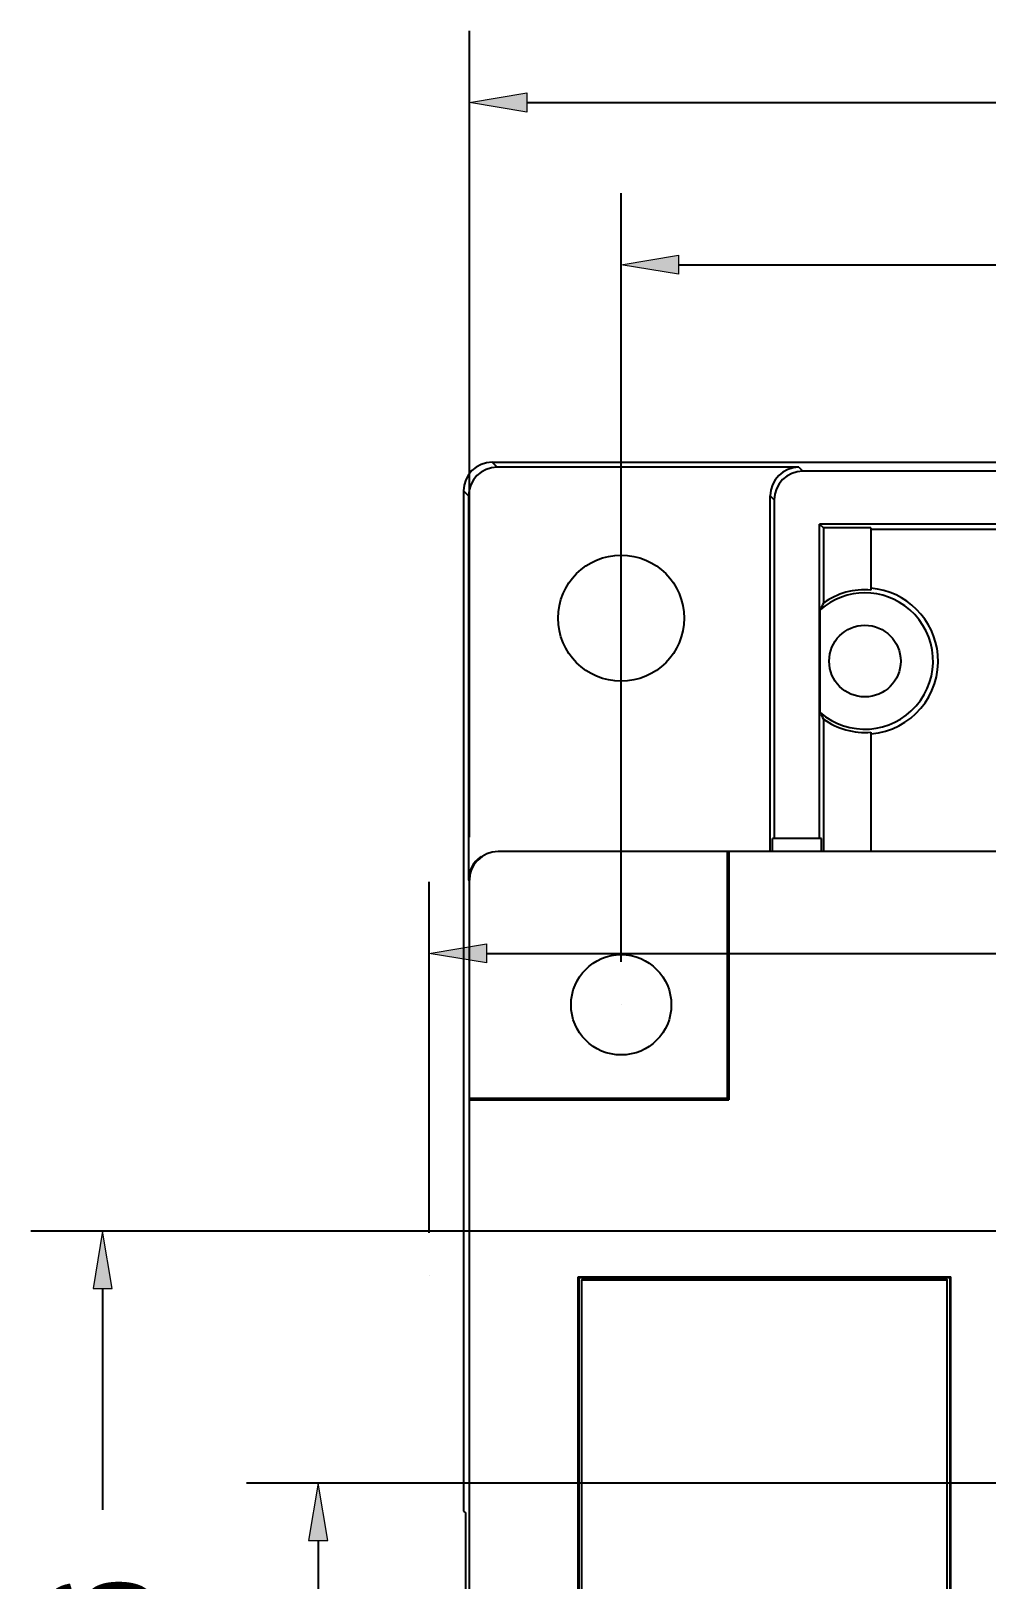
# Model space of a CAD drawing. Header units: inches. Extents: x 0 to 800, y 356 to 444.
# Drawn here: x 512.67 to 519.66, y 410.52 to 421.87 of the extents above; entities that cross this region are included whole.
import ezdxf

# ---------------------------------------------------------------- set-up
doc = ezdxf.new("R2010")
doc.units = ezdxf.units.IN
doc.header["$MEASUREMENT"] = 0

# ---------------------------------------------------------------- blocks, each defined once
blk = doc.blocks.new('block 2254')
at = {"color": 7, "lineweight": 25, "true_color": 0xffffff}
blk.add_lwpolyline([(515.837, 418.499), (515.837, 411.022)], dxfattribs=at)
blk = doc.blocks.new('block 2256')
at = {"color": 7, "lineweight": 25, "true_color": 0xffffff}
blk.add_lwpolyline([(515.853, 403.387), (515.853, 411.006)], dxfattribs=at)
blk = doc.blocks.new('block 2257')
at = {"color": 7, "lineweight": 25, "true_color": 0xffffff}
blk.add_lwpolyline([(515.873, 418.462), (515.873, 415.646)], dxfattribs=at)
blk = doc.blocks.new('block 2259')
at = {"color": 7, "lineweight": 25, "true_color": 0xffffff}
blk.add_lwpolyline([(515.879, 398.496), (515.879, 415.645)], dxfattribs=at)
blk = doc.blocks.new('block 2260')
at = {"color": 7, "lineweight": 25, "true_color": 0xffffff}
blk.add_lwpolyline([(516.677, 401.403), (516.677, 412.738)], dxfattribs=at)
blk = doc.blocks.new('block 2261')
at = {"color": 7, "lineweight": 25, "true_color": 0xffffff}
blk.add_lwpolyline([(516.684, 401.718), (516.684, 412.732)], dxfattribs=at)
blk = doc.blocks.new('block 2262')
at = {"color": 7, "lineweight": 25, "true_color": 0xffffff}
blk.add_lwpolyline([(516.704, 401.571), (516.704, 412.716)], dxfattribs=at)
blk = doc.blocks.new('block 2263')
at = {"color": 7, "lineweight": 25, "true_color": 0xffffff}
blk.add_lwpolyline([(516.887, 412.732), (516.887, 412.722)], dxfattribs=at)
blk = doc.blocks.new('block 2264')
at = {"color": 7, "lineweight": 25, "true_color": 0xffffff}
blk.add_lwpolyline([(516.892, 412.722), (516.892, 412.727)], dxfattribs=at)
blk = doc.blocks.new('block 2268')
at = {"color": 7, "lineweight": 25, "true_color": 0xffffff}
blk.add_lwpolyline([(517.254, 412.727), (517.254, 412.722)], dxfattribs=at)
blk = doc.blocks.new('block 2271')
at = {"color": 7, "lineweight": 25, "true_color": 0xffffff}
blk.add_lwpolyline([(516.704, 412.716), (516.71, 412.722)], dxfattribs=at)
blk = doc.blocks.new('block 2274')
at = {"color": 7, "lineweight": 25, "true_color": 0xffffff}
blk.add_lwpolyline([(517.769, 414.048), (517.769, 415.855)], dxfattribs=at)
blk = doc.blocks.new('block 2275')
at = {"color": 7, "lineweight": 25, "true_color": 0xffffff}
blk.add_lwpolyline([(517.779, 415.855), (517.779, 414.037)], dxfattribs=at)
blk = doc.blocks.new('block 2278')
at = {"color": 7, "lineweight": 25, "true_color": 0xffffff}
blk.add_lwpolyline([(518.083, 415.855), (518.083, 418.462)], dxfattribs=at)
blk = doc.blocks.new('block 2280')
at = {"color": 7, "lineweight": 25, "true_color": 0xffffff}
blk.add_lwpolyline([(518.099, 415.855), (518.099, 415.95)], dxfattribs=at)
blk = doc.blocks.new('block 2281')
at = {"color": 7, "lineweight": 25, "true_color": 0xffffff}
blk.add_lwpolyline([(518.112, 418.433), (518.112, 415.95)], dxfattribs=at)
blk = doc.blocks.new('block 2284')
at = {"color": 7, "lineweight": 25, "true_color": 0xffffff}
blk.add_lwpolyline([(518.444, 415.95), (518.444, 418.255)], dxfattribs=at)
blk = doc.blocks.new('block 2286')
at = {"color": 7, "lineweight": 25, "true_color": 0xffffff}
blk.add_lwpolyline([(518.448, 416.875), (518.448, 417.627)], dxfattribs=at)
blk = doc.blocks.new('block 2288')
at = {"color": 7, "lineweight": 25, "true_color": 0xffffff}
blk.add_lwpolyline([(518.458, 415.855), (518.458, 415.95)], dxfattribs=at)
blk = doc.blocks.new('block 2289')
at = {"color": 7, "lineweight": 25, "true_color": 0xffffff}
blk.add_lwpolyline([(518.472, 418.228), (518.472, 417.676)], dxfattribs=at)
blk = doc.blocks.new('block 2290')
at = {"color": 7, "lineweight": 25, "true_color": 0xffffff}
blk.add_lwpolyline([(518.472, 416.826), (518.472, 415.855)], dxfattribs=at)
blk = doc.blocks.new('block 2293')
at = {"color": 7, "lineweight": 25, "true_color": 0xffffff}
blk.add_lwpolyline([(518.82, 418.228), (518.82, 417.772)], dxfattribs=at)
blk = doc.blocks.new('block 2294')
at = {"color": 7, "lineweight": 25, "true_color": 0xffffff}
blk.add_lwpolyline([(518.82, 416.73), (518.82, 415.855)], dxfattribs=at)
blk = doc.blocks.new('block 2297')
at = {"color": 7, "lineweight": 25, "true_color": 0xffffff}
blk.add_lwpolyline([(518.828, 412.727), (518.828, 412.722)], dxfattribs=at)
blk = doc.blocks.new('block 2302')
at = {"color": 7, "lineweight": 25, "true_color": 0xffffff}
blk.add_lwpolyline([(519.191, 412.727), (519.191, 412.722)], dxfattribs=at)
blk = doc.blocks.new('block 2303')
at = {"color": 7, "lineweight": 25, "true_color": 0xffffff}
blk.add_lwpolyline([(519.195, 412.732), (519.195, 412.722)], dxfattribs=at)
blk = doc.blocks.new('block 2304')
at = {"color": 7, "lineweight": 25, "true_color": 0xffffff}
blk.add_lwpolyline([(519.379, 401.571), (519.379, 412.716)], dxfattribs=at)
blk = doc.blocks.new('block 2305')
at = {"color": 7, "lineweight": 25, "true_color": 0xffffff}
blk.add_lwpolyline([(519.399, 401.718), (519.399, 412.732)], dxfattribs=at)
blk = doc.blocks.new('block 2306')
at = {"color": 7, "lineweight": 25, "true_color": 0xffffff}
blk.add_lwpolyline([(519.405, 401.403), (519.405, 412.738)], dxfattribs=at)
blk = doc.blocks.new('block 2309')
at = {"color": 7, "lineweight": 25, "true_color": 0xffffff}
blk.add_lwpolyline([(519.195, 412.732), (519.191, 412.727)], dxfattribs=at)
blk = doc.blocks.new('block 2310')
at = {"color": 7, "lineweight": 25, "true_color": 0xffffff}
blk.add_lwpolyline([(519.399, 412.732), (519.405, 412.738)], dxfattribs=at)
blk = doc.blocks.new('block 2350')
at = {"color": 7, "lineweight": 25, "true_color": 0xffffff}
blk.add_lwpolyline([(515.837, 411.022), (515.853, 411.006)], dxfattribs=at)
blk = doc.blocks.new('block 2375')
at = {"color": 7, "lineweight": 25, "true_color": 0xffffff}
blk.add_lwpolyline([(516.684, 412.732), (516.677, 412.738)], dxfattribs=at)
blk = doc.blocks.new('block 2376')
at = {"color": 7, "lineweight": 25, "true_color": 0xffffff}
blk.add_lwpolyline([(516.887, 412.732), (516.892, 412.727)], dxfattribs=at)
blk = doc.blocks.new('block 2409')
at = {"color": 7, "lineweight": 25, "true_color": 0xffffff}
blk.add_lwpolyline([(515.877, 415.643), (515.873, 415.646)], dxfattribs=at)
blk = doc.blocks.new('block 2410')
at = {"color": 7, "lineweight": 25, "true_color": 0xffffff}
blk.add_lwpolyline([(517.779, 414.037), (517.769, 414.048)], dxfattribs=at)
blk = doc.blocks.new('block 2431')
at = {"color": 7, "lineweight": 25, "true_color": 0xffffff}
blk.add_lwpolyline([(519.372, 412.722), (519.379, 412.716)], dxfattribs=at)
blk = doc.blocks.new('block 2441')
at = {"color": 7, "lineweight": 25, "true_color": 0xffffff}
blk.add_lwpolyline([(515.837, 418.499), (515.873, 418.462)], dxfattribs=at)
blk = doc.blocks.new('block 2442')
at = {"color": 7, "lineweight": 25, "true_color": 0xffffff}
blk.add_lwpolyline([(516.047, 418.708), (516.083, 418.672)], dxfattribs=at)
blk = doc.blocks.new('block 2446')
at = {"color": 7, "lineweight": 25, "true_color": 0xffffff}
blk.add_lwpolyline([(518.083, 418.462), (518.112, 418.433)], dxfattribs=at)
blk = doc.blocks.new('block 2447')
at = {"color": 7, "lineweight": 25, "true_color": 0xffffff}
blk.add_lwpolyline([(518.444, 418.255), (518.472, 418.228)], dxfattribs=at)
blk = doc.blocks.new('block 2448')
at = {"color": 7, "lineweight": 25, "true_color": 0xffffff}
blk.add_lwpolyline([(518.293, 418.672), (518.322, 418.643)], dxfattribs=at)
blk = doc.blocks.new('block 2511')
at = {"color": 7, "lineweight": 25, "true_color": 0xffffff}
blk.add_lwpolyline([(516.704, 412.716), (519.379, 412.716)], dxfattribs=at)
blk = doc.blocks.new('block 2515')
at = {"color": 7, "lineweight": 25, "true_color": 0xffffff}
blk.add_lwpolyline([(519.372, 412.722), (518.828, 412.722)], dxfattribs=at)
blk = doc.blocks.new('block 2516')
at = {"color": 7, "lineweight": 25, "true_color": 0xffffff}
blk.add_lwpolyline([(517.254, 412.722), (516.71, 412.722)], dxfattribs=at)
blk = doc.blocks.new('block 2517')
at = {"color": 7, "lineweight": 25, "true_color": 0xffffff}
blk.add_lwpolyline([(516.892, 412.727), (519.191, 412.727)], dxfattribs=at)
blk = doc.blocks.new('block 2521')
at = {"color": 7, "lineweight": 25, "true_color": 0xffffff}
blk.add_lwpolyline([(519.399, 412.732), (519.195, 412.732)], dxfattribs=at)
blk = doc.blocks.new('block 2522')
at = {"color": 7, "lineweight": 25, "true_color": 0xffffff}
blk.add_lwpolyline([(516.887, 412.732), (516.684, 412.732)], dxfattribs=at)
blk = doc.blocks.new('block 2523')
at = {"color": 7, "lineweight": 25, "true_color": 0xffffff}
blk.add_lwpolyline([(516.677, 412.738), (519.405, 412.738)], dxfattribs=at)
blk = doc.blocks.new('block 2544')
at = {"color": 7, "lineweight": 25, "true_color": 0xffffff}
blk.add_lwpolyline([(515.879, 414.037), (517.779, 414.037)], dxfattribs=at)
blk = doc.blocks.new('block 2546')
at = {"color": 7, "lineweight": 25, "true_color": 0xffffff}
blk.add_lwpolyline([(515.879, 414.048), (517.769, 414.048)], dxfattribs=at)
blk = doc.blocks.new('block 2560')
at = {"color": 7, "lineweight": 25, "true_color": 0xffffff}
blk.add_lwpolyline([(548.121, 415.855), (516.089, 415.855)], dxfattribs=at)
blk = doc.blocks.new('block 2562')
at = {"color": 7, "lineweight": 25, "true_color": 0xffffff}
blk.add_lwpolyline([(518.458, 415.95), (518.099, 415.95)], dxfattribs=at)
blk = doc.blocks.new('block 2577')
at = {"color": 7, "lineweight": 25, "true_color": 0xffffff}
blk.add_lwpolyline([(545.39, 418.215), (518.82, 418.215)], dxfattribs=at)
blk = doc.blocks.new('block 2579')
at = {"color": 7, "lineweight": 25, "true_color": 0xffffff}
blk.add_lwpolyline([(518.82, 418.228), (518.472, 418.228)], dxfattribs=at)
blk = doc.blocks.new('block 2580')
at = {"color": 7, "lineweight": 25, "true_color": 0xffffff}
blk.add_lwpolyline([(545.766, 418.255), (518.444, 418.255)], dxfattribs=at)
blk = doc.blocks.new('block 2581')
at = {"color": 7, "lineweight": 25, "true_color": 0xffffff}
blk.add_lwpolyline([(545.888, 418.643), (518.322, 418.643)], dxfattribs=at)
blk = doc.blocks.new('block 2583')
at = {"color": 7, "lineweight": 25, "true_color": 0xffffff}
blk.add_lwpolyline([(518.293, 418.672), (516.083, 418.672)], dxfattribs=at)
blk = doc.blocks.new('block 2586')
at = {"color": 7, "lineweight": 25, "true_color": 0xffffff}
blk.add_lwpolyline([(516.047, 418.708), (521.447, 418.708)], dxfattribs=at)
blk = doc.blocks.new('block 2743')
at = {"color": 7, "lineweight": 25, "true_color": 0xffffff}
blk.add_open_spline([(518.448, 416.875), (518.455, 416.859), (518.463, 416.843), (518.472, 416.826)], degree=3, dxfattribs=at)
blk = doc.blocks.new('block 2744')
at = {"color": 7, "lineweight": 25, "true_color": 0xffffff}
blk.add_open_spline([(518.472, 417.676), (518.463, 417.66), (518.455, 417.644), (518.448, 417.627)], degree=3, dxfattribs=at)
blk = doc.blocks.new('block 2745')
at = {"color": 7, "lineweight": 25, "true_color": 0xffffff}
blk.add_open_spline([(518.82, 416.718), (519.115, 416.742), (519.334, 417.001), (519.31, 417.296), (519.288, 417.557), (519.081, 417.763), (518.82, 417.785)], degree=3, knots=[0, 0, 0, 0, 1, 1, 1, 2, 2, 2, 2], dxfattribs=at)
blk = doc.blocks.new('block 2747')
at = {"color": 7, "lineweight": 25, "true_color": 0xffffff}
blk.add_open_spline([(518.472, 416.826), (518.572, 416.754), (518.696, 416.72), (518.82, 416.73)], degree=3, dxfattribs=at)
blk = doc.blocks.new('block 2748')
at = {"color": 7, "lineweight": 25, "true_color": 0xffffff}
blk.add_open_spline([(518.82, 417.772), (518.696, 417.783), (518.572, 417.749), (518.472, 417.676)], degree=3, dxfattribs=at)
blk = doc.blocks.new('block 2749')
at = {"color": 7, "lineweight": 25, "true_color": 0xffffff}
blk.add_open_spline([(518.448, 416.875), (518.655, 416.694), (518.971, 416.716), (519.151, 416.923), (519.333, 417.131), (519.312, 417.446), (519.104, 417.627), (518.916, 417.792), (518.636, 417.792), (518.448, 417.627)], degree=3, knots=[0, 0, 0, 0, 1, 1, 1, 2, 2, 2, 3, 3, 3, 3], dxfattribs=at)
blk = doc.blocks.new('block 2750')
at = {"color": 7, "lineweight": 25, "true_color": 0xffffff}
blk.add_open_spline([(517.452, 417.566), (517.452, 417.821), (517.246, 418.028), (516.991, 418.028), (516.735, 418.028), (516.529, 417.821), (516.529, 417.566), (516.529, 417.311), (516.735, 417.104), (516.991, 417.104), (517.246, 417.104), (517.452, 417.311), (517.452, 417.566), (517.452, 417.566), (517.452, 417.566), (517.452, 417.566)], degree=3, knots=[0, 0, 0, 0, 1, 1, 1, 2, 2, 2, 3, 3, 3, 4, 4, 4, 5, 5, 5, 5], dxfattribs=at)
blk = doc.blocks.new('block 2751')
at = {"color": 7, "lineweight": 25, "true_color": 0xffffff}
blk.add_open_spline([(517.358, 414.732), (517.358, 414.935), (517.194, 415.1), (516.991, 415.1), (516.788, 415.1), (516.624, 414.935), (516.624, 414.732), (516.624, 414.529), (516.788, 414.365), (516.991, 414.365), (517.194, 414.365), (517.358, 414.529), (517.358, 414.732), (517.358, 414.732), (517.358, 414.732), (517.358, 414.732)], degree=3, knots=[0, 0, 0, 0, 1, 1, 1, 2, 2, 2, 3, 3, 3, 4, 4, 4, 5, 5, 5, 5], dxfattribs=at)
blk = doc.blocks.new('block 2755')
at = {"color": 7, "lineweight": 25, "true_color": 0xffffff}
blk.add_open_spline([(519.038, 417.251), (519.038, 417.396), (518.921, 417.514), (518.776, 417.514), (518.631, 417.514), (518.514, 417.396), (518.514, 417.251), (518.514, 417.106), (518.631, 416.989), (518.776, 416.989), (518.921, 416.989), (519.038, 417.106), (519.038, 417.251), (519.038, 417.251), (519.038, 417.251), (519.038, 417.251)], degree=3, knots=[0, 0, 0, 0, 1, 1, 1, 2, 2, 2, 3, 3, 3, 4, 4, 4, 5, 5, 5, 5], dxfattribs=at)
blk = doc.blocks.new('block 2757')
at = {"color": 7, "lineweight": 25, "true_color": 0xffffff}
blk.add_open_spline([(516.089, 415.855), (515.974, 415.855), (515.879, 415.761), (515.879, 415.645)], degree=3, dxfattribs=at)
blk = doc.blocks.new('block 2794')
at = {"color": 7, "lineweight": 25, "true_color": 0xffffff}
blk.add_open_spline([(516.047, 418.708), (515.931, 418.708), (515.837, 418.615), (515.837, 418.499)], degree=3, dxfattribs=at)
blk = doc.blocks.new('block 2802')
at = {"color": 7, "lineweight": 25, "true_color": 0xffffff}
blk.add_open_spline([(518.322, 418.643), (518.206, 418.643), (518.112, 418.549), (518.112, 418.433)], degree=3, dxfattribs=at)
blk = doc.blocks.new('block 2807')
at = {"color": 7, "lineweight": 25, "true_color": 0xffffff}
blk.add_open_spline([(518.293, 418.672), (518.177, 418.672), (518.083, 418.578), (518.083, 418.462)], degree=3, dxfattribs=at)
blk = doc.blocks.new('block 2808')
at = {"color": 7, "lineweight": 25, "true_color": 0xffffff}
blk.add_open_spline([(515.965, 415.819), (515.907, 415.78), (515.873, 415.715), (515.873, 415.646)], degree=3, dxfattribs=at)
blk = doc.blocks.new('block 2812')
at = {"color": 7, "lineweight": 25, "true_color": 0xffffff}
blk.add_open_spline([(516.083, 418.672), (515.968, 418.672), (515.873, 418.578), (515.873, 418.462)], degree=3, dxfattribs=at)
blk = doc.blocks.new('block 3539')
at = {"color": 5, "lineweight": 25, "true_color": 0x0000ff}
blk.add_lwpolyline([(515.879, 415.96), (515.879, 421.869)], dxfattribs=at)
blk = doc.blocks.new('block 3541')
at = {"color": 5, "lineweight": 25, "true_color": 0x0000ff}
blk.add_lwpolyline([(516.299, 421.345), (530.723, 421.345)], dxfattribs=at)
blk = doc.blocks.new('block 3543')
at = {"true_color": 0x0000ff}
h = blk.add_hatch(color=5, dxfattribs=at)
h.dxf.hatch_style = 2
h.paths.add_polyline_path([(516.299, 421.415), (516.299, 421.274), (515.879, 421.345)])
at = {"lineweight": 0}
blk.add_lwpolyline([(516.299, 421.415), (516.299, 421.274), (515.879, 421.345), (516.299, 421.415)], dxfattribs=at)
blk = doc.blocks.new('block 3546')
at = {"lineweight": 0}
blk.add_lwpolyline([(515.879, 415.645), (515.879, 415.645)], dxfattribs=at)
blk = doc.blocks.new('block 3538')
for name in ['block 3539', 'block 3543', 'block 3541', 'block 3546']:
    blk.add_blockref(name, (0, 0))
blk = doc.blocks.new('block 3561')
at = {"color": 5, "lineweight": 25, "true_color": 0x0000ff}
blk.add_lwpolyline([(516.991, 415.047), (516.991, 420.681)], dxfattribs=at)
blk = doc.blocks.new('block 3563')
at = {"color": 5, "lineweight": 25, "true_color": 0x0000ff}
blk.add_lwpolyline([(517.411, 420.156), (531.285, 420.156)], dxfattribs=at)
blk = doc.blocks.new('block 3565')
at = {"true_color": 0x0000ff}
h = blk.add_hatch(color=5, dxfattribs=at)
h.dxf.hatch_style = 2
h.paths.add_polyline_path([(517.411, 420.226), (517.411, 420.086), (516.991, 420.156)])
at = {"lineweight": 0}
blk.add_lwpolyline([(517.411, 420.226), (517.411, 420.086), (516.991, 420.156), (517.411, 420.226)], dxfattribs=at)
blk = doc.blocks.new('block 3568')
at = {"lineweight": 0}
blk.add_lwpolyline([(516.991, 414.732), (516.991, 414.732)], dxfattribs=at)
blk = doc.blocks.new('block 3560')
for name in ['block 3561', 'block 3565', 'block 3563', 'block 3568']:
    blk.add_blockref(name, (0, 0))
blk = doc.blocks.new('block 3746')
at = {"color": 5, "lineweight": 25, "true_color": 0x0000ff}
blk.add_lwpolyline([(515.585, 413.062), (515.585, 415.634)], dxfattribs=at)
blk = doc.blocks.new('block 3748')
at = {"color": 5, "lineweight": 25, "true_color": 0x0000ff}
blk.add_lwpolyline([(516.005, 415.109), (523.576, 415.109)], dxfattribs=at)
blk = doc.blocks.new('block 3750')
at = {"true_color": 0x0000ff}
h = blk.add_hatch(color=5, dxfattribs=at)
h.dxf.hatch_style = 2
h.paths.add_polyline_path([(516.005, 415.179), (516.005, 415.039), (515.585, 415.109)])
at = {"lineweight": 0}
blk.add_lwpolyline([(516.005, 415.179), (516.005, 415.039), (515.585, 415.109), (516.005, 415.179)], dxfattribs=at)
blk = doc.blocks.new('block 3753')
at = {"lineweight": 0}
blk.add_lwpolyline([(515.585, 412.747), (515.585, 412.747)], dxfattribs=at)
blk = doc.blocks.new('block 3745')
for name in ['block 3746', 'block 3750', 'block 3748', 'block 3753']:
    blk.add_blockref(name, (0, 0))
blk = doc.blocks.new('block 3842')
at = {"color": 5, "lineweight": 25, "true_color": 0x0000ff}
blk.add_lwpolyline([(522.177, 411.227), (514.247, 411.227)], dxfattribs=at)
blk = doc.blocks.new('block 3843')
at = {"color": 5, "lineweight": 25, "true_color": 0x0000ff}
blk.add_lwpolyline([(515.564, 407.07), (514.247, 407.07)], dxfattribs=at)
blk = doc.blocks.new('block 3844')
at = {"color": 5, "lineweight": 25, "true_color": 0x0000ff}
blk.add_lwpolyline([(514.771, 410.807), (514.771, 410.073)], dxfattribs=at)
blk = doc.blocks.new('block 3845')
at = {"color": 5, "lineweight": 25, "true_color": 0x0000ff}
blk.add_lwpolyline([(514.771, 407.49), (514.771, 408.224)], dxfattribs=at)
blk = doc.blocks.new('block 3846')
at = {"true_color": 0x0000ff}
h = blk.add_hatch(color=5, dxfattribs=at)
h.dxf.hatch_style = 2
h.paths.add_polyline_path([(514.702, 410.807), (514.842, 410.807), (514.771, 411.227)])
at = {"lineweight": 0}
blk.add_lwpolyline([(514.702, 410.807), (514.842, 410.807), (514.771, 411.227), (514.702, 410.807)], dxfattribs=at)
blk = doc.blocks.new('block 3847')
at = {"true_color": 0x0000ff}
h = blk.add_hatch(color=5, dxfattribs=at)
h.dxf.hatch_style = 2
h.paths.add_polyline_path([(514.702, 407.49), (514.842, 407.49), (514.771, 407.07)])
at = {"lineweight": 0}
blk.add_lwpolyline([(514.702, 407.49), (514.842, 407.49), (514.771, 407.07), (514.702, 407.49)], dxfattribs=at)
blk = doc.blocks.new('block 3848')
at = {"color": 3, "true_color": 0x00ff00, "insert": (515.139, 408.293), "char_height": 0.7347, "attachment_point": 7, "rotation": 90}
blk.add_mtext('\\fAdobe Song Std L|b0|i0|c0|p34;\\W0.67;19.8', dxfattribs=at)
blk = doc.blocks.new('block 3849')
at = {"lineweight": 0}
blk.add_lwpolyline([(522.491, 411.227), (522.491, 411.227)], dxfattribs=at)
blk = doc.blocks.new('block 3850')
at = {"lineweight": 0}
blk.add_lwpolyline([(515.879, 407.07), (515.879, 407.07)], dxfattribs=at)
blk = doc.blocks.new('block 3851')
at = {"lineweight": 0}
blk.add_lwpolyline([(514.771, 407.07), (514.771, 407.07)], dxfattribs=at)
blk = doc.blocks.new('block 3841')
for name in ['block 3842', 'block 3846', 'block 3849', 'block 3844', 'block 3848', 'block 3845', 'block 3847', 'block 3843', 'block 3851', 'block 3850']:
    blk.add_blockref(name, (0, 0))
blk = doc.blocks.new('block 3853')
at = {"color": 5, "lineweight": 25, "true_color": 0x0000ff}
blk.add_lwpolyline([(522.177, 413.074), (512.669, 413.074)], dxfattribs=at)
blk = doc.blocks.new('block 3854')
at = {"color": 5, "lineweight": 25, "true_color": 0x0000ff}
blk.add_lwpolyline([(515.25, 407.07), (512.669, 407.07)], dxfattribs=at)
blk = doc.blocks.new('block 3855')
at = {"color": 5, "lineweight": 25, "true_color": 0x0000ff}
blk.add_lwpolyline([(513.193, 412.654), (513.193, 411.032)], dxfattribs=at)
blk = doc.blocks.new('block 3856')
at = {"color": 5, "lineweight": 25, "true_color": 0x0000ff}
blk.add_lwpolyline([(513.193, 407.49), (513.193, 409.112)], dxfattribs=at)
blk = doc.blocks.new('block 3857')
at = {"true_color": 0x0000ff}
h = blk.add_hatch(color=5, dxfattribs=at)
h.dxf.hatch_style = 2
h.paths.add_polyline_path([(513.124, 412.654), (513.264, 412.654), (513.193, 413.074)])
at = {"lineweight": 0}
blk.add_lwpolyline([(513.124, 412.654), (513.264, 412.654), (513.193, 413.074), (513.124, 412.654)], dxfattribs=at)
blk = doc.blocks.new('block 3858')
at = {"true_color": 0x0000ff}
h = blk.add_hatch(color=5, dxfattribs=at)
h.dxf.hatch_style = 2
h.paths.add_polyline_path([(513.124, 407.49), (513.264, 407.49), (513.193, 407.07)])
at = {"lineweight": 0}
blk.add_lwpolyline([(513.124, 407.49), (513.264, 407.49), (513.193, 407.07), (513.124, 407.49)], dxfattribs=at)
blk = doc.blocks.new('block 3859')
at = {"color": 3, "true_color": 0x00ff00, "insert": (513.561, 409.252), "char_height": 0.7347, "attachment_point": 7, "rotation": 90}
blk.add_mtext('\\fAdobe Song Std L|b0|i0|c0|p34;\\W0.67;28.6', dxfattribs=at)
blk = doc.blocks.new('block 3860')
at = {"lineweight": 0}
blk.add_lwpolyline([(522.491, 413.074), (522.491, 413.074)], dxfattribs=at)
blk = doc.blocks.new('block 3861')
at = {"lineweight": 0}
blk.add_lwpolyline([(515.564, 407.07), (515.564, 407.07)], dxfattribs=at)
blk = doc.blocks.new('block 3862')
at = {"lineweight": 0}
blk.add_lwpolyline([(513.193, 407.07), (513.193, 407.07)], dxfattribs=at)
blk = doc.blocks.new('block 3852')
for name in ['block 3853', 'block 3857', 'block 3860', 'block 3855', 'block 3859', 'block 3856', 'block 3858', 'block 3854', 'block 3862', 'block 3861']:
    blk.add_blockref(name, (0, 0))

msp = doc.modelspace()

# ---------------------------------------------------------------- block references
for name in ['block 3538', 'block 3560', 'block 2794', 'block 2812', 'block 2442', 'block 2586', 'block 2583', 'block 2807', 'block 2802', 'block 2448', 'block 2581', 'block 2254', 'block 2441', 'block 2257', 'block 2278', 'block 2446', 'block 2281', 'block 2284', 'block 2447', 'block 2580', 'block 2289', 'block 2579', 'block 2293', 'block 2577', 'block 2750', 'block 2749', 'block 2748', 'block 2745', 'block 2744', 'block 2286', 'block 2755', 'block 2743', 'block 2290', 'block 2747', 'block 2294', 'block 2280', 'block 2562', 'block 2288', 'block 2808', 'block 2757', 'block 2560', 'block 2274', 'block 2275', 'block 3745', 'block 2409', 'block 2259', 'block 2751', 'block 2546', 'block 2544', 'block 2410', 'block 3852', 'block 2260', 'block 2375', 'block 2523', 'block 2261', 'block 2522', 'block 2263', 'block 2376', 'block 2309', 'block 2303', 'block 2521', 'block 2310', 'block 2305', 'block 2306', 'block 2271', 'block 2262', 'block 2511', 'block 2516', 'block 2264', 'block 2517', 'block 2268', 'block 2297', 'block 2515', 'block 2302', 'block 2431', 'block 2304', 'block 3841', 'block 2350', 'block 2256']:
    msp.add_blockref(name, (0, 0))

doc.saveas('drawing.dxf')
